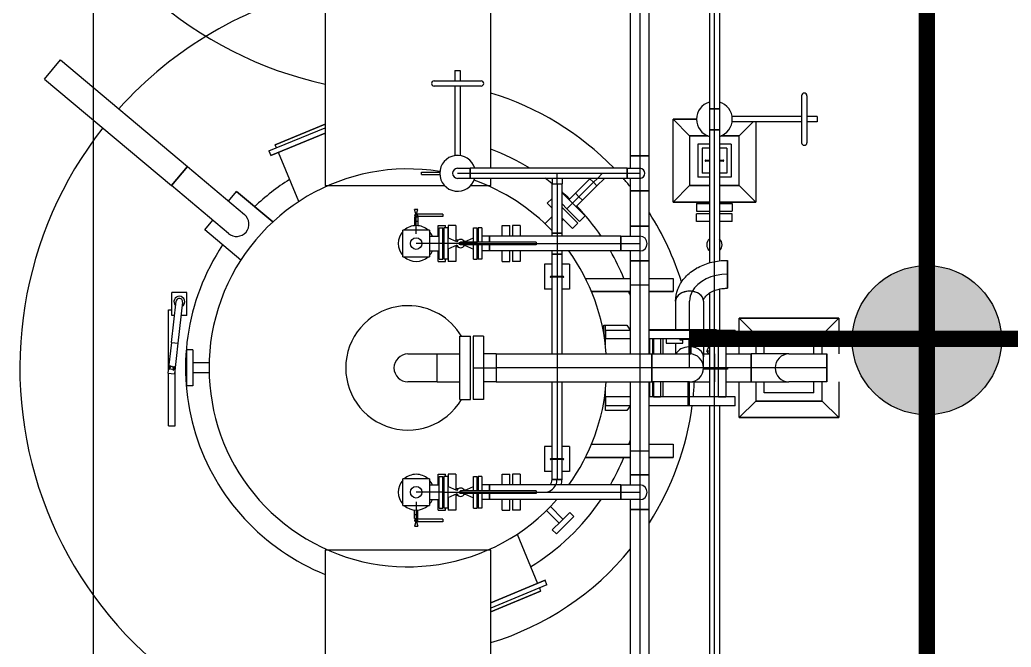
# Model space of a CAD drawing. Header units: inches. Extents: x 517790 to 538444, y 301815 to 302461.
# Drawn here: x 517875.3 to 517880.95, y 302330.08 to 302333.65 of the extents above; entities that cross this region are included whole.
import ezdxf

# ---------------------------------------------------------------- set-up
doc = ezdxf.new("R2010")
doc.units = ezdxf.units.IN
doc.header["$MEASUREMENT"] = 0
doc.linetypes.add('BLAST PROOF PARTITION-EMBED 1_DWG$0$DIVIDE2', pattern=[0.625, 0.25, -0.125, 0, -0.125, 0, -0.125])
for name, color, linetype in [('电气-接地设计-接地线', 3, '接地线'), ('硅胶总平面底图 工艺装置区', 253, 'Continuous'), ('硅胶总平面底图0804', 253, 'Continuous')]:
    doc.layers.add(name, color=color, linetype=linetype)
doc.styles.add('EESLTYPE', font='TXT.shx')
doc.linetypes.add('接地线', pattern='A,500,["/",EESLTYPE,S=200,R=0,X=0,Y=-100],-200,60,-200', length=960)

# ---------------------------------------------------------------- blocks, each defined once
blk = doc.blocks.new('PTJD2')
at = {"linetype": 'Continuous'}
blk.add_hatch(color=0, dxfattribs=at).paths.add_polyline_path([(150, 0, 1), (-150, 0, 1)])
at = {"color": 0, "linetype": 'Continuous'}
blk.add_circle((0, 0), 150, dxfattribs=at)

msp = doc.modelspace()

# ---------------------------------------------------------------- linework, layer by layer
at = {"layer": '电气-接地设计-接地线', "color": 1, "linetype": '接地线', "ltscale": 0.005, "const_width": 0.0944}
for points in [[(517880.4709, 302348.7714), (517880.4709, 302325.0589)], [(517879.1192, 302331.8321), (517881.0072, 302331.8321)]]:
    msp.add_lwpolyline(points, dxfattribs=at)
at = {"layer": '硅胶总平面底图 工艺装置区', "linetype": 'BLAST PROOF PARTITION-EMBED 1_DWG$0$DIVIDE2', "lineweight": -3, "ltscale": 400}
msp.add_line((517875.7208, 302348.8476), (517875.7208, 302291.2639), dxfattribs=at)
at = {"layer": '硅胶总平面底图 工艺装置区', "color": 253, "linetype": 'Continuous', "lineweight": -3}
for p, q in [((517879.2323, 302334.8721), (517879.2323, 302333.1429)), ((517879.2608, 302333.1429), (517879.2608, 302334.8652)), ((517879.2892, 302334.8607), (517879.2892, 302333.1429)), ((517877.0424, 302334.4045), (517877.0424, 302332.7053)), ((517877.0424, 302334.4045), (517877.0424, 302332.7053)), ((517877.9864, 302332.8032), (517877.9864, 302334.2816)), ((517877.9864, 302332.8032), (517877.9864, 302334.2816)), ((517878.782, 302332.8735), (517878.782, 302334.2113)), ((517878.836, 302334.2113), (517878.836, 302332.8735)), ((517878.8899, 302332.8735), (517878.8899, 302334.2113)), ((517875.4441, 302333.3117), (517875.5351, 302333.4202)), ((517875.4441, 302333.3117), (517875.5351, 302333.4202)), ((517875.5351, 302333.4202), (517876.2582, 302332.8134)), ((517875.4441, 302333.3117), (517876.1672, 302332.7049)), ((517877.7827, 302333.36), (517877.8124, 302333.36)), ((517877.7827, 302333.36), (517877.7827, 302333.3015)), ((517877.8124, 302333.36), (517877.8124, 302333.3015)), ((517877.6638, 302333.3015), (517877.9314, 302333.3015)), ((517877.9314, 302333.2717), (517877.6638, 302333.2717)), ((517877.7827, 302333.2717), (517877.7827, 302332.8755)), ((517877.8124, 302333.2717), (517877.8124, 302332.8755)), ((517879.7578, 302332.9491), (517879.7578, 302333.2167)), ((517879.7875, 302333.2167), (517879.7875, 302332.9491)), ((517879.2323, 302333.1429), (517879.2892, 302333.1429)), ((517879.2323, 302333.1429), (517879.2323, 302333.023)), ((517879.2892, 302333.1429), (517879.2323, 302333.1429)), ((517879.2608, 302333.1429), (517879.2608, 302333.1428)), ((517879.2608, 302333.023), (517879.2608, 302333.1429)), ((517879.2608, 302333.1428), (517879.2608, 302333.1428)), ((517879.2892, 302333.1429), (517879.2892, 302333.023)), ((517879.0248, 302333.0829), (517879.1192, 302332.9885)), ((517879.0248, 302333.0829), (517879.1192, 302332.9885)), ((517879.0248, 302332.6109), (517879.0248, 302333.0829)), ((517879.0248, 302332.6109), (517879.0248, 302333.0829)), ((517879.1589, 302333.0829), (517879.0248, 302333.0829)), ((517879.0248, 302333.0829), (517879.1589, 302333.0829)), ((517879.7578, 302333.0978), (517879.3616, 302333.0978)), ((517879.846, 302333.0978), (517879.7875, 302333.0978)), ((517879.846, 302333.0978), (517879.846, 302333.0829)), ((517879.846, 302333.0829), (517879.846, 302333.068)), ((517876.7218, 302332.9019), (517877.0424, 302333.0347)), ((517876.7218, 302332.9019), (517877.0424, 302333.0347)), ((517876.7582, 302332.9374), (517877.0424, 302333.0552)), ((517877.0424, 302333.0552), (517876.7582, 302332.9374)), ((517879.2323, 302333.023), (517879.2892, 302333.023)), ((517879.2892, 302333.023), (517879.2323, 302333.023)), ((517879.2323, 302333.023), (517879.2323, 302332.2651)), ((517879.2608, 302333.023), (517879.2608, 302333.023)), ((517879.2608, 302332.272), (517879.2608, 302333.023)), ((517879.2892, 302333.023), (517879.2892, 302332.2765)), ((517879.7578, 302333.068), (517879.3616, 302333.068)), ((517879.4024, 302332.9885), (517879.4819, 302333.068)), ((517879.4819, 302333.068), (517879.4024, 302332.9885)), ((517879.4968, 302333.068), (517879.4968, 302332.6109)), ((517879.4968, 302333.068), (517879.4968, 302332.6109)), ((517879.846, 302333.068), (517879.7875, 302333.068)), ((517877.0424, 302333.0041), (517876.7327, 302332.8758)), ((517876.7327, 302332.8758), (517877.0424, 302333.0041)), ((517879.1192, 302332.9885), (517879.1192, 302332.7053)), ((517879.1192, 302332.9885), (517879.1192, 302332.7053)), ((517879.1192, 302332.9885), (517879.2224, 302332.9885)), ((517879.2224, 302332.9885), (517879.1192, 302332.9885)), ((517879.2991, 302332.9885), (517879.4024, 302332.9885)), ((517879.4024, 302332.9885), (517879.2991, 302332.9885)), ((517879.4024, 302332.7053), (517879.4024, 302332.9885)), ((517879.4024, 302332.7053), (517879.4024, 302332.9885)), ((517876.7654, 302332.92), (517876.7582, 302332.9374)), ((517879.2323, 302332.9413), (517879.1664, 302332.9413)), ((517879.1664, 302332.9413), (517879.1664, 302332.7525)), ((517879.2323, 302332.9177), (517879.19, 302332.9177)), ((517879.19, 302332.9177), (517879.19, 302332.7761)), ((517879.3552, 302332.9413), (517879.2892, 302332.9413)), ((517879.3316, 302332.9177), (517879.2892, 302332.9177)), ((517879.3316, 302332.9177), (517879.3316, 302332.7761)), ((517879.3552, 302332.9413), (517879.3552, 302332.7525)), ((517876.7218, 302332.9019), (517876.7327, 302332.8758)), ((517876.8923, 302332.6136), (517876.7763, 302332.8938)), ((517878.836, 302332.8735), (517878.782, 302332.8735)), ((517878.782, 302332.8032), (517878.782, 302332.8735)), ((517878.782, 302332.8735), (517878.8899, 302332.8735)), ((517878.836, 302332.8735), (517878.836, 302332.8735)), ((517878.836, 302332.8735), (517878.836, 302332.8032)), ((517878.8899, 302332.8735), (517878.836, 302332.8735)), ((517878.8899, 302332.6759), (517878.8899, 302332.8735)), ((517876.2582, 302332.8134), (517876.1672, 302332.7049)), ((517876.1672, 302332.7049), (517876.2582, 302332.8134)), ((517876.2582, 302332.8134), (517876.5836, 302332.5403)), ((517877.7976, 302332.8032), (517877.8695, 302332.8032)), ((517877.8695, 302332.8032), (517877.8695, 302332.7462)), ((517877.8695, 302332.7462), (517877.8695, 302332.8032)), ((517878.764, 302332.8032), (517877.8695, 302332.8032)), ((517878.764, 302332.7462), (517878.764, 302332.8032)), ((517878.764, 302332.8032), (517878.764, 302332.7462)), ((517878.764, 302332.8032), (517878.836, 302332.8032)), ((517878.836, 302332.8032), (517878.836, 302332.7462)), ((517879.2107, 302332.8497), (517879.2323, 302332.8497)), ((517879.2323, 302332.8441), (517879.2107, 302332.8441)), ((517879.2892, 302332.8497), (517879.3108, 302332.8497)), ((517879.3108, 302332.8441), (517879.2892, 302332.8441)), ((517877.5927, 302332.7676), (517877.5927, 302332.7818)), ((517877.5927, 302332.7818), (517877.6959, 302332.7818)), ((517877.5927, 302332.7676), (517877.6959, 302332.7676)), ((517877.7976, 302332.7747), (517877.8695, 302332.7747)), ((517877.8695, 302332.7462), (517877.7976, 302332.7462)), ((517877.8695, 302332.7747), (517877.8695, 302332.7747)), ((517877.8695, 302332.7747), (517877.8695, 302332.7747)), ((517877.8695, 302332.7747), (517878.764, 302332.7747)), ((517878.764, 302332.7462), (517877.8695, 302332.7462)), ((517877.9864, 302332.7053), (517877.9864, 302332.7462)), ((517877.9864, 302332.7053), (517877.9864, 302332.7462)), ((517878.3355, 302332.7462), (517878.3355, 302332.7148)), ((517878.364, 302332.7462), (517878.364, 302332.7747)), ((517878.364, 302332.7148), (517878.364, 302332.7462)), ((517878.3924, 302332.7462), (517878.3924, 302332.7148)), ((517878.5512, 302332.744), (517878.4685, 302332.6613)), ((517878.5534, 302332.7462), (517878.5512, 302332.744)), ((517878.5713, 302332.7238), (517878.5512, 302332.744)), ((517878.5512, 302332.744), (517878.5713, 302332.7238)), ((517878.5713, 302332.7238), (517878.5937, 302332.7462)), ((517878.5914, 302332.7037), (517878.634, 302332.7462)), ((517878.5937, 302332.7462), (517878.6222, 302332.7747)), ((517878.7641, 302332.7747), (517878.764, 302332.7747)), ((517878.764, 302332.7747), (517878.764, 302332.7747)), ((517878.764, 302332.7747), (517878.836, 302332.7747)), ((517878.836, 302332.7462), (517878.764, 302332.7462)), ((517878.782, 302332.6759), (517878.782, 302332.7462)), ((517878.836, 302332.7462), (517878.836, 302332.6759)), ((517879.2323, 302332.7525), (517879.1664, 302332.7525)), ((517879.2323, 302332.7761), (517879.19, 302332.7761)), ((517879.3316, 302332.7761), (517879.2892, 302332.7761)), ((517879.3552, 302332.7525), (517879.2892, 302332.7525)), ((517876.4926, 302332.4318), (517876.1672, 302332.7049)), ((517877.0424, 302332.7053), (517877.7229, 302332.7053)), ((517877.0424, 302332.7053), (517877.7229, 302332.7053)), ((517877.8722, 302332.7053), (517877.9864, 302332.7053)), ((517877.8722, 302332.7053), (517877.9864, 302332.7053)), ((517878.3355, 302332.7148), (517878.364, 302332.7148)), ((517878.3355, 302332.4349), (517878.3355, 302332.7148)), ((517878.3355, 302332.7148), (517878.364, 302332.7148)), ((517878.364, 302332.7148), (517878.364, 302332.4349)), ((517878.364, 302332.7148), (517878.3924, 302332.7148)), ((517878.364, 302332.7148), (517878.364, 302332.7148)), ((517878.364, 302332.7148), (517878.3924, 302332.7148)), ((517878.3924, 302332.4349), (517878.3924, 302332.7148)), ((517878.4887, 302332.6412), (517878.5713, 302332.7238)), ((517878.5914, 302332.7037), (517878.5088, 302332.6211)), ((517878.5713, 302332.7239), (517878.5713, 302332.7239)), ((517878.5713, 302332.7239), (517878.5713, 302332.7238)), ((517878.5914, 302332.7037), (517878.5713, 302332.7238)), ((517878.5713, 302332.7238), (517878.5914, 302332.7037)), ((517879.1192, 302332.7053), (517879.0248, 302332.6109)), ((517879.0248, 302332.6109), (517879.1192, 302332.7053)), ((517879.2323, 302332.7053), (517879.1192, 302332.7053)), ((517879.1192, 302332.7053), (517879.2323, 302332.7053)), ((517879.4024, 302332.7053), (517879.2892, 302332.7053)), ((517879.2892, 302332.7053), (517879.4024, 302332.7053)), ((517879.4968, 302332.6109), (517879.4024, 302332.7053)), ((517879.4968, 302332.6109), (517879.4024, 302332.7053)), ((517876.4932, 302332.6162), (517876.5388, 302332.6704)), ((517876.4932, 302332.6162), (517876.5388, 302332.6704)), ((517876.5388, 302332.6704), (517876.7444, 302332.4978)), ((517876.7444, 302332.4978), (517876.5388, 302332.6704)), ((517878.3074, 302332.604), (517878.3355, 302332.6322)), ((517878.3924, 302332.6633), (517878.4516, 302332.6041)), ((517878.4208, 302332.5734), (517878.4887, 302332.6412)), ((517878.4685, 302332.6613), (517878.4314, 302332.6243)), ((517878.4887, 302332.6412), (517878.4685, 302332.6613)), ((517878.4685, 302332.6613), (517878.4887, 302332.6412)), ((517878.5088, 302332.6211), (517878.4887, 302332.6412)), ((517878.4887, 302332.6412), (517878.5088, 302332.6211)), ((517878.836, 302332.6759), (517878.782, 302332.6759)), ((517878.782, 302332.6759), (517878.8899, 302332.6759)), ((517878.782, 302332.4737), (517878.782, 302332.6759)), ((517878.836, 302332.6759), (517878.836, 302332.6759)), ((517878.836, 302332.6759), (517878.836, 302332.6759)), ((517878.8899, 302332.6759), (517878.836, 302332.6759)), ((517878.836, 302332.6759), (517878.836, 302332.4737)), ((517878.8899, 302332.4737), (517878.8899, 302332.6759)), ((517878.3355, 302332.5759), (517878.3074, 302332.604)), ((517878.3924, 302332.6018), (517878.4208, 302332.5734)), ((517878.4102, 302332.5627), (517878.3924, 302332.5804)), ((517878.4208, 302332.5734), (517878.4929, 302332.5013)), ((517878.4516, 302332.6041), (517878.5236, 302332.5321)), ((517878.5088, 302332.6211), (517878.4717, 302332.584)), ((517879.0248, 302332.6109), (517879.2323, 302332.6109)), ((517879.2323, 302332.6109), (517879.0248, 302332.6109)), ((517879.1589, 302332.6022), (517879.2323, 302332.6022)), ((517879.1589, 302332.6022), (517879.1589, 302332.5587)), ((517879.2892, 302332.6109), (517879.4968, 302332.6109)), ((517879.4968, 302332.6109), (517879.2892, 302332.6109)), ((517879.2892, 302332.6022), (517879.3627, 302332.6022)), ((517879.3627, 302332.6022), (517879.3627, 302332.5587)), ((517877.5616, 302332.5686), (517877.5515, 302332.5686)), ((517877.5592, 302332.5436), (517877.5515, 302332.5686)), ((517877.5716, 302332.5246), (517877.5515, 302332.5246)), ((517877.5515, 302332.5246), (517877.5515, 302332.4763)), ((517877.5592, 302332.5279), (517877.5582, 302332.5246)), ((517877.5716, 302332.5686), (517877.5616, 302332.5686)), ((517877.5616, 302332.5246), (517877.5616, 302332.5469)), ((517877.7126, 302332.5429), (517877.5616, 302332.5429)), ((517877.7126, 302332.5287), (517877.5616, 302332.5287)), ((517877.5616, 302332.5029), (517877.5616, 302332.5246)), ((517877.564, 302332.5436), (517877.5716, 302332.5686)), ((517877.564, 302332.5279), (517877.565, 302332.5246)), ((517877.5716, 302332.5246), (517877.5716, 302332.4763)), ((517877.7126, 302332.5429), (517877.7126, 302332.5358)), ((517877.7126, 302332.5358), (517877.7126, 302332.5287)), ((517878.295, 302332.4878), (517878.3355, 302332.5283)), ((517878.4515, 302332.4599), (517878.3924, 302332.519)), ((517878.4822, 302332.4907), (517878.4102, 302332.5627)), ((517878.5236, 302332.5321), (517878.4929, 302332.5013)), ((517879.1589, 302332.5587), (517879.2323, 302332.5587)), ((517879.2323, 302332.5436), (517879.1589, 302332.5436)), ((517879.1589, 302332.5002), (517879.1589, 302332.5436)), ((517879.2892, 302332.5587), (517879.3627, 302332.5587)), ((517879.3627, 302332.5436), (517879.2892, 302332.5436)), ((517879.3627, 302332.5002), (517879.3627, 302332.5436)), ((517876.3567, 302332.4535), (517876.4022, 302332.5077)), ((517876.3567, 302332.4535), (517876.4022, 302332.5077)), ((517877.5515, 302332.5029), (517877.5716, 302332.5029)), ((517877.5616, 302332.4768), (517877.5616, 302332.5029)), ((517877.5616, 302332.4302), (517877.5616, 302332.4768)), ((517877.686, 302332.4169), (517877.686, 302332.4768)), ((517877.686, 302332.4768), (517877.7294, 302332.4768)), ((517877.692, 302332.3749), (517877.692, 302332.4648)), ((517877.692, 302332.4648), (517877.7131, 302332.4648)), ((517877.7131, 302332.3749), (517877.7131, 302332.4648)), ((517877.7201, 302332.4648), (517877.7201, 302332.3749)), ((517877.7412, 302332.4648), (517877.7201, 302332.4648)), ((517877.7294, 302332.4648), (517877.7294, 302332.4768)), ((517877.7412, 302332.4648), (517877.7412, 302332.3749)), ((517877.7445, 302332.4768), (517877.7445, 302332.4056)), ((517877.788, 302332.4768), (517877.7445, 302332.4768)), ((517877.788, 302332.4768), (517877.788, 302332.3865)), ((517877.8878, 302332.382), (517877.8878, 302332.4648)), ((517877.8878, 302332.4648), (517877.9088, 302332.4648)), ((517877.9088, 302332.382), (517877.9088, 302332.4648)), ((517877.9145, 302332.4648), (517877.9145, 302332.382)), ((517877.9355, 302332.4648), (517877.9145, 302332.4648)), ((517877.9355, 302332.4648), (517877.9355, 302332.382)), ((517878.0519, 302332.4169), (517878.0519, 302332.4768)), ((517878.0519, 302332.4768), (517878.0953, 302332.4768)), ((517878.0953, 302332.4169), (517878.0953, 302332.4768)), ((517878.1104, 302332.4768), (517878.1104, 302332.4169)), ((517878.1539, 302332.4768), (517878.1104, 302332.4768)), ((517878.1539, 302332.4768), (517878.1539, 302332.4169)), ((517878.3924, 302332.5047), (517878.3996, 302332.5118)), ((517878.4515, 302332.4599), (517878.4822, 302332.4907)), ((517878.836, 302332.4737), (517878.782, 302332.4737)), ((517878.782, 302332.4169), (517878.782, 302332.4737)), ((517878.782, 302332.4737), (517878.8899, 302332.4737)), ((517878.836, 302332.4737), (517878.836, 302332.4737)), ((517878.836, 302332.4737), (517878.836, 302332.4169)), ((517878.8899, 302332.4737), (517878.836, 302332.4737)), ((517878.8899, 302332.2761), (517878.8899, 302332.4737)), ((517879.2323, 302332.5002), (517879.1589, 302332.5002)), ((517879.3627, 302332.5002), (517879.2892, 302332.5002)), ((517876.5624, 302332.2809), (517876.3567, 302332.4535)), ((517876.5624, 302332.2809), (517876.3567, 302332.4535)), ((517877.4861, 302332.2994), (517877.4861, 302332.4504)), ((517877.6371, 302332.4504), (517877.4861, 302332.4504)), ((517877.5616, 302332.4302), (517877.5616, 302332.4302)), ((517877.5616, 302332.4302), (517877.5616, 302332.4302)), ((517877.6371, 302332.4504), (517877.6371, 302332.2994)), ((517877.6371, 302332.4169), (517877.692, 302332.4169)), ((517877.7187, 302332.4169), (517877.7187, 302332.333)), ((517877.7201, 302332.4162), (517877.7187, 302332.4169)), ((517877.7926, 302332.3845), (517877.7412, 302332.407)), ((517877.8364, 302332.3845), (517877.8878, 302332.407)), ((517877.9088, 302332.4162), (517877.9103, 302332.4169)), ((517877.9103, 302332.382), (517877.9103, 302332.4169)), ((517877.979, 302332.4169), (517877.9355, 302332.4169)), ((517877.979, 302332.382), (517877.979, 302332.4169)), ((517878.7281, 302332.4169), (517877.979, 302332.4169)), ((517877.979, 302332.4169), (517877.979, 302332.382)), ((517878.3353, 302332.4475), (517878.3355, 302332.4478)), ((517878.3355, 302332.4349), (517878.364, 302332.4349)), ((517878.3924, 302332.4348), (517878.3355, 302332.4348)), ((517878.3355, 302332.4169), (517878.3355, 302332.4348)), ((517878.364, 302332.4349), (517878.3924, 302332.4349)), ((517878.364, 302332.4349), (517878.364, 302332.4348)), ((517878.364, 302332.4348), (517878.364, 302332.4169)), ((517878.364, 302332.4169), (517878.364, 302332.333)), ((517878.3924, 302332.4169), (517878.3924, 302332.4348)), ((517878.7281, 302332.333), (517878.7281, 302332.4169)), ((517878.7281, 302332.4169), (517878.7281, 302332.333)), ((517878.7281, 302332.4169), (517878.836, 302332.4169)), ((517878.836, 302332.4169), (517878.836, 302332.333)), ((517877.6335, 302332.3749), (517877.5616, 302332.3749)), ((517877.6335, 302332.3749), (517877.6335, 302332.3749)), ((517877.6335, 302332.3749), (517877.6335, 302332.3749)), ((517877.7131, 302332.3749), (517877.6335, 302332.3749)), ((517877.692, 302332.285), (517877.692, 302332.3749)), ((517877.7131, 302332.285), (517877.7131, 302332.3749)), ((517877.7187, 302332.3749), (517877.7131, 302332.3749)), ((517877.9103, 302332.3749), (517877.7187, 302332.3749)), ((517877.7201, 302332.3749), (517877.7201, 302332.285)), ((517877.7412, 302332.3749), (517877.7412, 302332.285)), ((517877.7926, 302332.3653), (517877.7412, 302332.3428)), ((517877.8004, 302332.3943), (517877.788, 302332.3963)), ((517877.788, 302332.3633), (517877.788, 302332.273)), ((517877.8004, 302332.3555), (517877.788, 302332.3535)), ((517878.2461, 302332.382), (517877.8145, 302332.382)), ((517878.2461, 302332.3678), (517877.8145, 302332.3678)), ((517877.843, 302332.3874), (517877.834, 302332.3889)), ((517877.843, 302332.3624), (517877.834, 302332.361)), ((517877.8364, 302332.3653), (517877.8878, 302332.3428)), ((517877.8878, 302332.285), (517877.8878, 302332.3678)), ((517877.9088, 302332.285), (517877.9088, 302332.3678)), ((517877.9103, 302332.3749), (517877.9145, 302332.3749)), ((517877.9103, 302332.333), (517877.9103, 302332.3678)), ((517877.9145, 302332.3749), (517877.979, 302332.3749)), ((517877.9145, 302332.3678), (517877.9145, 302332.285)), ((517877.9355, 302332.3678), (517877.9355, 302332.285)), ((517877.979, 302332.3749), (517878.2461, 302332.3749)), ((517877.979, 302332.333), (517877.979, 302332.3678)), ((517877.979, 302332.3678), (517877.979, 302332.333)), ((517878.2461, 302332.382), (517878.2461, 302332.3749)), ((517878.2461, 302332.3749), (517878.2461, 302332.3678)), ((517878.2461, 302332.3749), (517878.7281, 302332.3749)), ((517878.7281, 302332.3749), (517878.7281, 302332.3749)), ((517878.7281, 302332.3749), (517878.7281, 302332.3749)), ((517878.7281, 302332.3749), (517878.836, 302332.3749)), ((517877.4861, 302332.2994), (517877.6371, 302332.2994)), ((517877.6371, 302332.333), (517877.692, 302332.333)), ((517877.686, 302332.273), (517877.686, 302332.333)), ((517877.7201, 302332.3336), (517877.7187, 302332.333)), ((517877.7445, 302332.3443), (517877.7445, 302332.273)), ((517877.9088, 302332.3336), (517877.9103, 302332.333)), ((517877.979, 302332.333), (517877.9355, 302332.333)), ((517878.7281, 302332.333), (517877.979, 302332.333)), ((517878.0519, 302332.273), (517878.0519, 302332.333)), ((517878.0953, 302332.273), (517878.0953, 302332.333)), ((517878.1104, 302332.333), (517878.1104, 302332.273)), ((517878.1539, 302332.333), (517878.1539, 302332.273)), ((517878.3355, 302332.315), (517878.3355, 302332.333)), ((517878.3924, 302332.315), (517878.3355, 302332.315)), ((517878.3355, 302332.315), (517878.364, 302332.315)), ((517878.3355, 302332.1889), (517878.3355, 302332.315)), ((517878.364, 302332.333), (517878.364, 302332.315)), ((517878.364, 302332.315), (517878.364, 302332.315)), ((517878.364, 302332.315), (517878.364, 302332.315)), ((517878.364, 302332.315), (517878.364, 302332.1889)), ((517878.364, 302332.315), (517878.3924, 302332.315)), ((517878.3924, 302332.315), (517878.3924, 302332.333)), ((517878.3924, 302332.1889), (517878.3924, 302332.315)), ((517878.836, 302332.333), (517878.7281, 302332.333)), ((517878.782, 302332.2761), (517878.782, 302332.333)), ((517878.836, 302332.333), (517878.836, 302332.2761)), ((517877.686, 302332.273), (517877.7294, 302332.273)), ((517877.692, 302332.285), (517877.7131, 302332.285)), ((517877.7412, 302332.285), (517877.7201, 302332.285)), ((517877.7294, 302332.273), (517877.7294, 302332.285)), ((517877.788, 302332.273), (517877.7445, 302332.273)), ((517877.8878, 302332.285), (517877.9088, 302332.285)), ((517877.9355, 302332.285), (517877.9145, 302332.285)), ((517878.0519, 302332.273), (517878.0953, 302332.273)), ((517878.1539, 302332.273), (517878.1104, 302332.273)), ((517878.2932, 302332.2569), (517878.2932, 302332.1153)), ((517878.3355, 302332.2569), (517878.2932, 302332.2569)), ((517878.4348, 302332.2569), (517878.3924, 302332.2569)), ((517878.4348, 302332.2569), (517878.4348, 302332.1153)), ((517878.782, 302332.2761), (517878.8899, 302332.2761)), ((517878.782, 302331.7463), (517878.782, 302332.2761)), ((517878.836, 302332.2761), (517878.782, 302332.2761)), ((517878.836, 302332.2761), (517878.836, 302331.7463)), ((517878.836, 302332.2761), (517878.836, 302332.2761)), ((517878.836, 302332.2761), (517878.836, 302332.2761)), ((517878.8899, 302332.2761), (517878.836, 302332.2761)), ((517878.8899, 302331.7463), (517878.8899, 302332.2761)), ((517879.1589, 302332.2363), (517879.1624, 302332.2363)), ((517879.1589, 302332.2363), (517879.1589, 302332.2342)), ((517879.2608, 302332.1073), (517879.2608, 302332.272)), ((517879.335, 302332.2792), (517879.335, 302332.1436)), ((517879.335, 302332.1204), (517879.335, 302332.2792)), ((517878.3281, 302332.1889), (517878.3998, 302332.1889)), ((517878.3998, 302332.1833), (517878.3281, 302332.1833)), ((517878.3355, 302331.7463), (517878.3355, 302332.1833)), ((517878.364, 302332.1889), (517878.364, 302332.1833)), ((517878.364, 302332.1833), (517878.364, 302331.7463)), ((517878.3924, 302331.7463), (517878.3924, 302332.1833)), ((517878.526, 302332.1767), (517878.782, 302332.1767)), ((517878.526, 302332.1767), (517878.782, 302332.1767)), ((517878.8899, 302332.1767), (517879.0248, 302332.1767)), ((517878.8899, 302332.1767), (517879.0248, 302332.1767)), ((517879.0248, 302332.1767), (517879.0248, 302332.1012)), ((517879.0248, 302332.1767), (517879.0248, 302332.1012)), ((517879.335, 302332.1998), (517879.3349, 302332.1998)), ((517879.335, 302332.1998), (517879.335, 302332.1998)), ((517878.782, 302332.1389), (517878.8899, 302332.1389)), ((517879.335, 302332.1436), (517879.335, 302332.1204)), ((517876.1698, 302331.9646), (517876.1698, 302332.0957)), ((517876.2548, 302332.0957), (517876.1698, 302332.0957)), ((517876.2548, 302331.9646), (517876.2548, 302332.0957)), ((517878.3355, 302332.1153), (517878.2932, 302332.1153)), ((517878.4348, 302332.1153), (517878.3924, 302332.1153)), ((517878.782, 302332.1012), (517878.5606, 302332.1012)), ((517878.5606, 302332.1012), (517878.782, 302332.1012)), ((517879.0248, 302332.1012), (517878.8899, 302332.1012)), ((517878.8899, 302332.1012), (517879.0248, 302332.1012)), ((517879.2323, 302332.093), (517879.2323, 302331.8861)), ((517879.2608, 302331.8861), (517879.2608, 302332.1073)), ((517879.2892, 302332.1156), (517879.2892, 302331.8821)), ((517876.1669, 302331.8114), (517876.1935, 302332.0459)), ((517876.231, 302332.0417), (517876.2044, 302331.8072)), ((517879.0397, 302332.0472), (517879.0397, 302331.8861)), ((517879.1192, 302332.0472), (517879.1192, 302332.0472)), ((517879.1192, 302332.0472), (517879.1192, 302332.0472)), ((517879.1192, 302331.8861), (517879.1192, 302332.0472)), ((517879.1986, 302332.0472), (517879.1986, 302331.8861)), ((517876.15, 302331.6624), (517876.15, 302331.9966)), ((517876.15, 302331.9966), (517876.1698, 302331.9966)), ((517876.1843, 302331.9646), (517876.1698, 302331.9646)), ((517876.2548, 302331.9646), (517876.2223, 302331.9646)), ((517879.9688, 302331.9501), (517879.4024, 302331.9501)), ((517879.4024, 302331.9501), (517879.9688, 302331.9501)), ((517879.4024, 302331.9501), (517879.4968, 302331.8557)), ((517879.4024, 302331.9501), (517879.4968, 302331.8557)), ((517879.4024, 302331.7463), (517879.4024, 302331.9501)), ((517879.4024, 302331.7463), (517879.4024, 302331.9501)), ((517879.8744, 302331.8557), (517879.9688, 302331.9501)), ((517879.9688, 302331.9501), (517879.8744, 302331.8557)), ((517879.9688, 302331.9501), (517879.9688, 302331.7463)), ((517879.9688, 302331.9501), (517879.9688, 302331.7463)), ((517878.6302, 302331.9106), (517878.7529, 302331.9106)), ((517878.6302, 302331.8624), (517878.6302, 302331.9106)), ((517878.6396, 302331.7975), (517878.6396, 302331.9105)), ((517878.6396, 302331.9105), (517878.7623, 302331.9105)), ((517878.7529, 302331.9106), (517878.753, 302331.9105)), ((517878.7623, 302331.9105), (517878.7812, 302331.8821)), ((517877.8103, 302331.6669), (517877.8103, 302331.8467)), ((517877.8103, 302331.8467), (517877.8703, 302331.8467)), ((517877.8703, 302331.6669), (517877.8703, 302331.8467)), ((517877.8854, 302331.8467), (517877.8854, 302331.6669)), ((517877.9453, 302331.8467), (517877.8854, 302331.8467)), ((517877.9453, 302331.8467), (517877.9453, 302331.6669)), ((517878.6396, 302331.8821), (517878.6396, 302331.8321)), ((517878.6396, 302331.8821), (517878.782, 302331.8821)), ((517878.7786, 302331.8861), (517878.782, 302331.8861)), ((517878.7812, 302331.8821), (517878.7812, 302331.7463)), ((517878.8899, 302331.8861), (517879.2702, 302331.8861)), ((517878.8899, 302331.8821), (517879.1192, 302331.8821)), ((517879.1192, 302331.8832), (517879.1192, 302331.8861)), ((517879.1192, 302331.8832), (517879.1267, 302331.8832)), ((517879.1192, 302331.8832), (517879.1192, 302331.7888)), ((517879.1267, 302331.8832), (517879.1267, 302331.7888)), ((517879.1267, 302331.8821), (517879.3788, 302331.8821)), ((517879.2608, 302331.8321), (517879.2608, 302331.8861)), ((517879.2702, 302331.8861), (517879.2702, 302331.8821)), ((517879.3788, 302331.8321), (517879.3788, 302331.8821)), ((517879.4968, 302331.8557), (517879.4968, 302331.7463)), ((517879.4968, 302331.8557), (517879.4968, 302331.7463)), ((517879.4968, 302331.8557), (517879.8744, 302331.8557)), ((517879.8744, 302331.8557), (517879.4968, 302331.8557)), ((517879.8744, 302331.7463), (517879.8744, 302331.8557)), ((517879.8744, 302331.7463), (517879.8744, 302331.8557)), ((517876.1669, 302331.8114), (517876.147, 302331.6366)), ((517876.1669, 302331.8114), (517876.1857, 302331.8093)), ((517876.2044, 302331.8072), (517876.1846, 302331.6323)), ((517876.1857, 302331.8093), (517876.2044, 302331.8072)), ((517878.6396, 302331.8162), (517878.6373, 302331.8162)), ((517878.782, 302331.8321), (517878.6396, 302331.8321)), ((517879.1192, 302331.8321), (517878.8899, 302331.8321)), ((517878.8926, 302331.7463), (517878.8926, 302331.8321)), ((517878.9077, 302331.8321), (517878.9077, 302331.7463)), ((517878.9134, 302331.8321), (517878.9134, 302331.7463)), ((517878.954, 302331.8321), (517878.9134, 302331.8321)), ((517878.954, 302331.8321), (517878.954, 302331.7463)), ((517878.9677, 302331.8321), (517878.9677, 302331.7463)), ((517878.9861, 302331.8321), (517878.9861, 302331.8077)), ((517878.9861, 302331.8077), (517879.0805, 302331.8077)), ((517879.0397, 302331.8077), (517879.0397, 302331.7463)), ((517879.0663, 302331.8247), (517879.0663, 302331.8321)), ((517879.0805, 302331.8247), (517879.0663, 302331.8247)), ((517879.072, 302331.8321), (517879.072, 302331.83)), ((517879.072, 302331.83), (517879.1159, 302331.83)), ((517879.0805, 302331.8077), (517879.0805, 302331.8247)), ((517879.1159, 302331.83), (517879.1159, 302331.7463)), ((517879.1192, 302331.7888), (517879.1192, 302331.7463)), ((517879.1192, 302331.7888), (517879.1267, 302331.7888)), ((517879.3788, 302331.8321), (517879.1267, 302331.8321)), ((517879.1267, 302331.83), (517879.1664, 302331.83)), ((517879.1267, 302331.7888), (517879.1267, 302331.7463)), ((517879.1579, 302331.8077), (517879.1579, 302331.8247)), ((517879.1579, 302331.8247), (517879.172, 302331.8247)), ((517879.2523, 302331.8077), (517879.1579, 302331.8077)), ((517879.1664, 302331.83), (517879.1664, 302331.8321)), ((517879.172, 302331.8247), (517879.172, 302331.8321)), ((517879.1986, 302331.8077), (517879.1986, 302331.7305)), ((517879.2323, 302331.7986), (517879.2181, 302331.7641)), ((517879.2323, 302331.8077), (517879.2323, 302331.6669)), ((517879.2523, 302331.8321), (517879.2523, 302331.8077)), ((517879.2608, 302331.6669), (517879.2608, 302331.8321)), ((517879.325, 302331.8321), (517879.2844, 302331.8321)), ((517879.2844, 302331.6669), (517879.2844, 302331.8321)), ((517879.325, 302331.8321), (517879.325, 302331.6669)), ((517879.8272, 302331.8085), (517879.544, 302331.8085)), ((517879.544, 302331.7463), (517879.544, 302331.8085)), ((517879.8272, 302331.7463), (517879.8272, 302331.8085)), ((517876.2535, 302331.7688), (517876.2535, 302331.6669)), ((517876.2895, 302331.7688), (517876.2535, 302331.7688)), ((517876.2895, 302331.7688), (517876.2895, 302331.6669)), ((517877.5144, 302331.7462), (517877.6815, 302331.7462)), ((517877.6815, 302331.6669), (517877.6815, 302331.7463)), ((517877.6815, 302331.7463), (517877.8103, 302331.7463)), ((517878.0172, 302331.7463), (517877.9453, 302331.7463)), ((517878.0172, 302331.7463), (517878.0172, 302331.6669)), ((517878.0172, 302331.7463), (517878.0172, 302331.5875)), ((517878.0172, 302331.7463), (517878.9034, 302331.7463)), ((517878.364, 302331.7463), (517878.364, 302331.5875)), ((517878.836, 302331.7463), (517878.836, 302331.5875)), ((517878.9034, 302331.7463), (517878.9034, 302331.5875)), ((517878.9034, 302331.5875), (517878.9034, 302331.7463)), ((517878.9034, 302331.7463), (517879.1192, 302331.7463)), ((517879.1192, 302331.7463), (517879.1267, 302331.7463)), ((517879.1192, 302331.7305), (517879.1192, 302331.7463)), ((517879.1192, 302331.7305), (517879.1192, 302331.7305)), ((517879.1192, 302331.7305), (517879.1192, 302331.7305)), ((517879.1192, 302331.6669), (517879.1192, 302331.7305)), ((517879.1986, 302331.7463), (517879.229, 302331.7463)), ((517879.1986, 302331.6669), (517879.1986, 302331.7305)), ((517879.2181, 302331.7641), (517879.2323, 302331.7641)), ((517879.229, 302331.7463), (517879.2181, 302331.7641)), ((517879.2608, 302331.7463), (517879.2608, 302331.5875)), ((517879.325, 302331.7463), (517879.4698, 302331.7463)), ((517879.4698, 302331.7463), (517879.4698, 302331.5875)), ((517879.4698, 302331.6669), (517879.4698, 302331.7463)), ((517879.6856, 302331.7463), (517879.4698, 302331.7463)), ((517879.6856, 302331.7463), (517879.9014, 302331.7463)), ((517879.9014, 302331.5875), (517879.9014, 302331.7463)), ((517879.9014, 302331.7463), (517879.9014, 302331.5875)), ((517876.1613, 302331.6811), (517876.1531, 302331.6669)), ((517876.1531, 302331.6669), (517876.1587, 302331.6573)), ((517876.1614, 302331.6811), (517876.1613, 302331.6811)), ((517876.1777, 302331.6528), (517876.1858, 302331.6669)), ((517876.1858, 302331.6669), (517876.1803, 302331.6765)), ((517876.189, 302331.3372), (517876.189, 302331.6714)), ((517876.2535, 302331.6669), (517876.2535, 302331.565)), ((517876.3819, 302331.6954), (517876.2895, 302331.6954)), ((517876.2895, 302331.6669), (517876.2895, 302331.565)), ((517877.6815, 302331.5875), (517877.6815, 302331.6669)), ((517877.8103, 302331.4871), (517877.8103, 302331.6669)), ((517877.8703, 302331.4871), (517877.8703, 302331.6669)), ((517877.8854, 302331.6669), (517878.0172, 302331.6669)), ((517877.8854, 302331.6669), (517877.8854, 302331.4871)), ((517877.9453, 302331.6669), (517877.9453, 302331.4871)), ((517878.0172, 302331.6669), (517878.0172, 302331.5875)), ((517878.9034, 302331.6669), (517878.0172, 302331.6669)), ((517878.9034, 302331.6669), (517878.9034, 302331.6669)), ((517878.9034, 302331.6669), (517878.9034, 302331.6669)), ((517879.1192, 302331.6669), (517878.9034, 302331.6669)), ((517879.1986, 302331.6669), (517879.1192, 302331.6669)), ((517879.1986, 302331.6669), (517879.1986, 302331.6594)), ((517879.2411, 302331.6669), (517879.1986, 302331.6669)), ((517879.3355, 302331.6669), (517879.2411, 302331.6669)), ((517879.2411, 302331.6669), (517879.2411, 302331.6594)), ((517879.2608, 302331.6594), (517879.2608, 302331.6669)), ((517879.3355, 302331.6669), (517879.3355, 302331.6594)), ((517879.4698, 302331.6669), (517879.3355, 302331.6669)), ((517879.4698, 302331.6669), (517879.4698, 302331.6669)), ((517879.4698, 302331.6669), (517879.4698, 302331.6669)), ((517879.6061, 302331.6669), (517879.4698, 302331.6669)), ((517879.4698, 302331.5875), (517879.4698, 302331.6669)), ((517879.6856, 302331.6669), (517879.6061, 302331.6669)), ((517879.9014, 302331.6669), (517879.6856, 302331.6669)), ((517879.9013, 302331.6669), (517879.9014, 302331.6669)), ((517879.9014, 302331.6669), (517879.9014, 302331.6669)), ((517876.147, 302331.6366), (517876.1658, 302331.6344)), ((517876.15, 302331.3372), (517876.15, 302331.6362)), ((517876.1658, 302331.6344), (517876.1846, 302331.6323)), ((517876.1776, 302331.6528), (517876.1777, 302331.6528)), ((517876.3819, 302331.6384), (517876.2895, 302331.6384)), ((517879.2411, 302331.6594), (517879.1986, 302331.6594)), ((517879.2323, 302331.6594), (517879.2323, 302331.5017)), ((517879.3355, 302331.6594), (517879.2411, 302331.6594)), ((517879.2608, 302331.5017), (517879.2608, 302331.6594)), ((517879.2844, 302331.5017), (517879.2844, 302331.6594)), ((517879.325, 302331.6594), (517879.325, 302331.5017)), ((517876.2895, 302331.565), (517876.2535, 302331.565)), ((517877.6815, 302331.5876), (517877.5144, 302331.5876)), ((517877.6815, 302331.5875), (517877.8103, 302331.5875)), ((517878.0172, 302331.5875), (517877.9453, 302331.5875)), ((517878.0172, 302331.5875), (517878.9034, 302331.5875)), ((517878.3355, 302331.1505), (517878.3355, 302331.5875)), ((517878.364, 302331.5875), (517878.364, 302331.1505)), ((517878.3924, 302331.1505), (517878.3924, 302331.5875)), ((517878.7812, 302331.5875), (517878.7812, 302331.4517)), ((517878.782, 302331.0577), (517878.782, 302331.5875)), ((517878.836, 302331.5875), (517878.836, 302331.0577)), ((517878.8899, 302331.0577), (517878.8899, 302331.5875)), ((517878.8926, 302331.5017), (517878.8926, 302331.5875)), ((517879.1192, 302331.5875), (517878.9034, 302331.5875)), ((517878.9077, 302331.5875), (517878.9077, 302331.5017)), ((517878.9134, 302331.5875), (517878.9134, 302331.5017)), ((517878.954, 302331.5875), (517878.954, 302331.5017)), ((517878.9677, 302331.5875), (517878.9677, 302331.5017)), ((517879.1116, 302331.545), (517879.1116, 302331.5875)), ((517879.1192, 302331.545), (517879.1192, 302331.5875)), ((517879.1192, 302331.5875), (517879.2323, 302331.5875)), ((517879.325, 302331.5875), (517879.4698, 302331.5875)), ((517879.4024, 302331.3837), (517879.4024, 302331.5875)), ((517879.4024, 302331.3837), (517879.4024, 302331.5875)), ((517879.4698, 302331.5875), (517879.6856, 302331.5875)), ((517879.4968, 302331.5875), (517879.4968, 302331.4781)), ((517879.4968, 302331.5875), (517879.4968, 302331.4781)), ((517879.544, 302331.5253), (517879.544, 302331.5875)), ((517879.9014, 302331.5875), (517879.6856, 302331.5875)), ((517879.8272, 302331.5253), (517879.8272, 302331.5875)), ((517879.8744, 302331.4781), (517879.8744, 302331.5875)), ((517879.8744, 302331.4781), (517879.8744, 302331.5875)), ((517879.9688, 302331.5875), (517879.9688, 302331.3837)), ((517879.9688, 302331.5875), (517879.9688, 302331.3837)), ((517878.6396, 302331.4234), (517878.6396, 302331.5363)), ((517878.6396, 302331.5017), (517878.6396, 302331.4517)), ((517878.782, 302331.5017), (517878.6396, 302331.5017)), ((517879.1116, 302331.5017), (517878.8899, 302331.5017)), ((517878.9134, 302331.5017), (517878.954, 302331.5017)), ((517879.1192, 302331.545), (517879.1116, 302331.545)), ((517879.1116, 302331.4506), (517879.1116, 302331.545)), ((517879.1192, 302331.4506), (517879.1192, 302331.545)), ((517879.3788, 302331.5017), (517879.1192, 302331.5017)), ((517879.2608, 302331.4517), (517879.2608, 302331.5017)), ((517879.2844, 302331.5017), (517879.325, 302331.5017)), ((517879.3788, 302331.4517), (517879.3788, 302331.5017)), ((517879.8272, 302331.5253), (517879.544, 302331.5253)), ((517877.8103, 302331.4871), (517877.8703, 302331.4871)), ((517877.9453, 302331.4871), (517877.8854, 302331.4871)), ((517878.782, 302331.4517), (517878.6396, 302331.4517)), ((517878.7812, 302331.4517), (517878.7623, 302331.4234)), ((517879.1116, 302331.4517), (517878.8899, 302331.4517)), ((517879.1192, 302331.4506), (517879.1116, 302331.4506)), ((517879.3788, 302331.4517), (517879.1192, 302331.4517)), ((517879.2323, 302331.4517), (517879.2323, 302329.3789)), ((517879.2608, 302329.3789), (517879.2608, 302331.4517)), ((517879.2892, 302331.4517), (517879.2892, 302329.3789)), ((517879.4968, 302331.4781), (517879.4024, 302331.3837)), ((517879.4024, 302331.3837), (517879.4968, 302331.4781)), ((517879.8744, 302331.4781), (517879.4968, 302331.4781)), ((517879.4968, 302331.4781), (517879.8744, 302331.4781)), ((517879.9688, 302331.3837), (517879.8744, 302331.4781)), ((517879.9688, 302331.3837), (517879.8744, 302331.4781)), ((517878.7623, 302331.4234), (517878.6396, 302331.4234)), ((517876.15, 302331.3372), (517876.189, 302331.3372)), ((517879.4024, 302331.3837), (517879.9688, 302331.3837)), ((517879.9688, 302331.3837), (517879.4024, 302331.3837)), ((517878.3355, 302331.2185), (517878.2932, 302331.2185)), ((517878.2932, 302331.2185), (517878.2932, 302331.0769)), ((517878.4348, 302331.2185), (517878.3924, 302331.2185)), ((517878.4348, 302331.2185), (517878.4348, 302331.0769)), ((517878.5606, 302331.2327), (517878.782, 302331.2327)), ((517878.5606, 302331.2327), (517878.782, 302331.2327)), ((517878.8899, 302331.2327), (517879.0248, 302331.2327)), ((517878.8899, 302331.2327), (517879.0248, 302331.2327)), ((517879.0248, 302331.2327), (517879.0248, 302331.1572)), ((517879.0248, 302331.2327), (517879.0248, 302331.1572)), ((517878.782, 302331.1949), (517878.8899, 302331.1949)), ((517878.3281, 302331.1505), (517878.3998, 302331.1505)), ((517878.3998, 302331.1449), (517878.3281, 302331.1449)), ((517878.3355, 302331.0309), (517878.3355, 302331.1449)), ((517878.364, 302331.1505), (517878.364, 302331.1449)), ((517878.364, 302331.1449), (517878.364, 302331.0309)), ((517878.3924, 302331.0309), (517878.3924, 302331.1449)), ((517878.782, 302331.1572), (517878.526, 302331.1572)), ((517878.526, 302331.1572), (517878.782, 302331.1572)), ((517879.0248, 302331.1572), (517878.8899, 302331.1572)), ((517878.8899, 302331.1572), (517879.0248, 302331.1572)), ((517877.686, 302331.0009), (517877.686, 302331.0608)), ((517877.686, 302331.0608), (517877.7294, 302331.0608)), ((517877.692, 302330.9589), (517877.692, 302331.0488)), ((517877.692, 302331.0488), (517877.7131, 302331.0488)), ((517877.7131, 302330.9589), (517877.7131, 302331.0488)), ((517877.7201, 302331.0488), (517877.7201, 302330.9589)), ((517877.7412, 302331.0488), (517877.7201, 302331.0488)), ((517877.7294, 302331.0488), (517877.7294, 302331.0608)), ((517877.7412, 302331.0488), (517877.7412, 302330.9589)), ((517877.7445, 302331.0608), (517877.7445, 302330.9896)), ((517877.788, 302331.0608), (517877.7445, 302331.0608)), ((517877.788, 302331.0608), (517877.788, 302330.9705)), ((517877.8878, 302330.966), (517877.8878, 302331.0488)), ((517877.8878, 302331.0488), (517877.9088, 302331.0488)), ((517877.9088, 302330.966), (517877.9088, 302331.0488)), ((517877.9145, 302331.0488), (517877.9145, 302330.966)), ((517877.9355, 302331.0488), (517877.9145, 302331.0488)), ((517877.9355, 302331.0488), (517877.9355, 302330.966)), ((517878.0519, 302331.0009), (517878.0519, 302331.0608)), ((517878.0519, 302331.0608), (517878.0953, 302331.0608)), ((517878.0953, 302331.0009), (517878.0953, 302331.0608)), ((517878.1104, 302331.0608), (517878.1104, 302331.0009)), ((517878.1539, 302331.0608), (517878.1104, 302331.0608)), ((517878.1539, 302331.0608), (517878.1539, 302331.0009)), ((517878.3355, 302331.0769), (517878.2932, 302331.0769)), ((517878.4348, 302331.0769), (517878.3924, 302331.0769)), ((517878.782, 302331.0577), (517878.8899, 302331.0577)), ((517878.836, 302331.0577), (517878.782, 302331.0577)), ((517878.782, 302331.0009), (517878.782, 302331.0577)), ((517878.836, 302331.0577), (517878.836, 302331.0577)), ((517878.836, 302331.0577), (517878.836, 302331.0009)), ((517878.8899, 302331.0577), (517878.836, 302331.0577)), ((517878.8899, 302330.8601), (517878.8899, 302331.0577)), ((517877.4861, 302330.8834), (517877.4861, 302331.0344)), ((517877.6371, 302331.0344), (517877.4861, 302331.0344)), ((517877.6371, 302331.0344), (517877.6371, 302330.8834)), ((517877.6371, 302331.0009), (517877.692, 302331.0009)), ((517877.7187, 302331.0009), (517877.7187, 302330.917)), ((517877.7201, 302331.0002), (517877.7187, 302331.0009)), ((517877.7926, 302330.9685), (517877.7412, 302330.991)), ((517877.8364, 302330.9685), (517877.8878, 302330.991)), ((517877.9088, 302331.0002), (517877.9103, 302331.0009)), ((517877.9103, 302330.966), (517877.9103, 302331.0009)), ((517877.979, 302331.0009), (517877.9355, 302331.0009)), ((517877.979, 302330.966), (517877.979, 302331.0009)), ((517878.7281, 302331.0009), (517877.979, 302331.0009)), ((517877.979, 302331.0009), (517877.979, 302330.966)), ((517878.3924, 302331.0309), (517878.3355, 302331.0309)), ((517878.3355, 302331.0309), (517878.364, 302331.0309)), ((517878.364, 302331.0308), (517878.364, 302331.0309)), ((517878.364, 302331.0309), (517878.3924, 302331.0309)), ((517878.364, 302331.0308), (517878.364, 302331.0308)), ((517878.7281, 302330.917), (517878.7281, 302331.0009)), ((517878.7281, 302331.0009), (517878.7281, 302330.917)), ((517878.7281, 302331.0009), (517878.836, 302331.0009)), ((517878.836, 302331.0009), (517878.836, 302330.917)), ((517877.6335, 302330.9589), (517877.5616, 302330.9589)), ((517877.7131, 302330.9589), (517877.6335, 302330.9589)), ((517877.6335, 302330.9589), (517877.6335, 302330.9589)), ((517877.6335, 302330.9589), (517877.6335, 302330.9589)), ((517877.692, 302330.869), (517877.692, 302330.9589)), ((517877.7187, 302330.9589), (517877.7131, 302330.9589)), ((517877.7131, 302330.869), (517877.7131, 302330.9589)), ((517877.7187, 302330.9589), (517877.9103, 302330.9589)), ((517877.7201, 302330.9589), (517877.7201, 302330.869)), ((517877.7412, 302330.9589), (517877.7412, 302330.869)), ((517877.7926, 302330.9493), (517877.7412, 302330.9268)), ((517877.8004, 302330.9783), (517877.788, 302330.9803)), ((517877.788, 302330.9473), (517877.788, 302330.857)), ((517877.8004, 302330.9395), (517877.788, 302330.9375)), ((517878.2461, 302330.966), (517877.8145, 302330.966)), ((517878.2461, 302330.9518), (517877.8145, 302330.9518)), ((517877.843, 302330.9714), (517877.834, 302330.9729)), ((517877.843, 302330.9464), (517877.834, 302330.945)), ((517877.8364, 302330.9493), (517877.8878, 302330.9268)), ((517877.8878, 302330.869), (517877.8878, 302330.9518)), ((517877.9088, 302330.869), (517877.9088, 302330.9518)), ((517877.9103, 302330.9589), (517877.9145, 302330.9589)), ((517877.9103, 302330.917), (517877.9103, 302330.9518)), ((517877.9145, 302330.9589), (517877.979, 302330.9589)), ((517877.9145, 302330.9518), (517877.9145, 302330.869)), ((517877.9355, 302330.9518), (517877.9355, 302330.869)), ((517877.979, 302330.9589), (517878.2461, 302330.9589)), ((517877.979, 302330.917), (517877.979, 302330.9518)), ((517877.979, 302330.9518), (517877.979, 302330.917)), ((517878.2461, 302330.966), (517878.2461, 302330.9589)), ((517878.2461, 302330.9589), (517878.7281, 302330.9589)), ((517878.2461, 302330.9589), (517878.2461, 302330.9518)), ((517878.7281, 302330.9589), (517878.7281, 302330.9589)), ((517878.7281, 302330.9589), (517878.7281, 302330.9589)), ((517878.7281, 302330.9589), (517878.836, 302330.9589)), ((517877.4861, 302330.8834), (517877.6371, 302330.8834)), ((517877.5616, 302330.9036), (517877.5616, 302330.857)), ((517877.5616, 302330.9036), (517877.5616, 302330.9036)), ((517877.5616, 302330.9036), (517877.5616, 302330.9036)), ((517877.6371, 302330.917), (517877.692, 302330.917)), ((517877.686, 302330.857), (517877.686, 302330.917)), ((517877.7201, 302330.9176), (517877.7187, 302330.917)), ((517877.7445, 302330.9283), (517877.7445, 302330.857)), ((517877.9088, 302330.9176), (517877.9103, 302330.917)), ((517877.979, 302330.917), (517877.9355, 302330.917)), ((517878.7281, 302330.917), (517877.979, 302330.917)), ((517878.0519, 302330.857), (517878.0519, 302330.917)), ((517878.0953, 302330.857), (517878.0953, 302330.917)), ((517878.1104, 302330.917), (517878.1104, 302330.857)), ((517878.1539, 302330.917), (517878.1539, 302330.857)), ((517878.3264, 302330.8771), (517878.398, 302330.8056)), ((517878.836, 302330.917), (517878.7281, 302330.917)), ((517878.782, 302330.8601), (517878.782, 302330.917)), ((517878.836, 302330.917), (517878.836, 302330.8601)), ((517877.5515, 302330.8092), (517877.5515, 302330.8575)), ((517877.5716, 302330.8309), (517877.5515, 302330.8309)), ((517877.5616, 302330.857), (517877.5616, 302330.8309)), ((517877.5616, 302330.8309), (517877.5616, 302330.8092)), ((517877.5716, 302330.8092), (517877.5716, 302330.8575)), ((517877.686, 302330.857), (517877.7294, 302330.857)), ((517877.692, 302330.869), (517877.7131, 302330.869)), ((517877.7412, 302330.869), (517877.7201, 302330.869)), ((517877.7294, 302330.857), (517877.7294, 302330.869)), ((517877.788, 302330.857), (517877.7445, 302330.857)), ((517877.8878, 302330.869), (517877.9088, 302330.869)), ((517877.9355, 302330.869), (517877.9145, 302330.869)), ((517878.0519, 302330.857), (517878.0953, 302330.857)), ((517878.1539, 302330.857), (517878.1104, 302330.857)), ((517878.3042, 302330.8548), (517878.3757, 302330.7833)), ((517878.3869, 302330.7944), (517878.4367, 302330.8442)), ((517878.4102, 302330.7711), (517878.46, 302330.8209)), ((517878.4367, 302330.8442), (517878.46, 302330.8209)), ((517878.836, 302330.8601), (517878.782, 302330.8601)), ((517878.782, 302330.8601), (517878.8899, 302330.8601)), ((517878.782, 302329.0975), (517878.782, 302330.8601)), ((517878.836, 302330.8601), (517878.836, 302330.8602)), ((517878.836, 302330.8601), (517878.836, 302330.8601)), ((517878.8899, 302330.8601), (517878.836, 302330.8601)), ((517878.836, 302330.8601), (517878.836, 302329.0975)), ((517878.8899, 302329.0975), (517878.8899, 302330.8601)), ((517877.5515, 302330.8092), (517877.5616, 302330.8092)), ((517877.5592, 302330.7902), (517877.5515, 302330.7652)), ((517877.5515, 302330.7652), (517877.5616, 302330.7652)), ((517877.5592, 302330.8059), (517877.5582, 302330.8092)), ((517877.5616, 302330.8092), (517877.5716, 302330.8092)), ((517877.5616, 302330.8092), (517877.5616, 302330.7869)), ((517877.7126, 302330.8051), (517877.5616, 302330.8051)), ((517877.7126, 302330.791), (517877.5616, 302330.791)), ((517877.5616, 302330.7652), (517877.5716, 302330.7652)), ((517877.564, 302330.8059), (517877.565, 302330.8092)), ((517877.564, 302330.7902), (517877.5716, 302330.7652)), ((517877.7126, 302330.8051), (517877.7126, 302330.7981)), ((517877.7126, 302330.7981), (517877.7126, 302330.791)), ((517878.337, 302330.7446), (517878.3869, 302330.7944)), ((517878.3604, 302330.7213), (517878.4102, 302330.7711)), ((517878.1364, 302330.7202), (517878.2525, 302330.44)), ((517878.337, 302330.7446), (517878.3604, 302330.7213)), ((517877.9864, 302330.6285), (517877.0424, 302330.6285)), ((517877.0424, 302330.6285), (517877.0424, 302328.9293)), ((517877.9864, 302329.0272), (517877.9864, 302330.6285)), ((517877.9864, 302330.3298), (517878.2961, 302330.4581)), ((517878.2961, 302330.4581), (517877.9864, 302330.3298)), ((517878.3069, 302330.4319), (517877.9864, 302330.2991)), ((517878.3069, 302330.4319), (517877.9864, 302330.2991)), ((517878.3069, 302330.4319), (517878.2961, 302330.4581)), ((517878.2705, 302330.3964), (517877.9864, 302330.2787)), ((517877.9864, 302330.2787), (517878.2705, 302330.3964)), ((517878.2633, 302330.4138), (517878.2705, 302330.3964))]:
    msp.add_line(p, q, dxfattribs=at)
for centre, radius in [((517877.5616, 302332.5358), 0.00708), ((517877.5616, 302332.3749), 0.033), ((517877.8145, 302332.3749), 0.00708), ((517876.1695, 302331.6669), 0.00944), ((517877.5616, 302330.9589), 0.033), ((517877.8145, 302330.9589), 0.00708), ((517877.5616, 302330.7981), 0.00708)]:
    msp.add_circle(centre, radius, dxfattribs=at)
for centre, radius, start, end in [((517877.5144, 302335.4429), 2.2108, 141.8351, 257.6729), ((517877.5144, 302331.6669), 2.2108, 102.3271, 138.1649), ((517877.6638, 302333.2866), 0.0149, 90, 270), ((517877.9314, 302333.2866), 0.0149, 270, 90), ((517877.5144, 302331.6669), 1.6341, 44.0563, 73.2109), ((517877.5144, 302331.6669), 1.6341, 44.0563, 73.2109), ((517879.7726, 302333.2167), 0.0149, 0, 180), ((517879.2608, 302333.0829), 0.1019, 106.2251, 253.7749), ((517879.2608, 302333.0829), 0.1019, 0, 73.7749), ((517879.2608, 302333.0829), 0.1019, 286.2251, 0), ((517877.5144, 302331.6669), 2.2108, 141.8351, 257.6729), ((517877.5144, 302331.6669), 1.332, 58.5468, 69.2459), ((517877.5144, 302331.6669), 1.332, 58.5468, 69.2459), ((517879.7726, 302332.9491), 0.0149, 180, 0), ((517877.7976, 302332.7747), 0.1019, 16.2251, 343.7749), ((517877.5144, 302331.6669), 1.1328, 80.7639, 318.5442), ((517877.7976, 302332.7747), 0.0285, 90, 270), ((517877.7976, 302332.7747), 0.0285, 90, 270), ((517878.836, 302332.7747), 0.0285, 0, 90), ((517878.836, 302332.7747), 0.0285, 270, 90), ((517879.2107, 302332.8469), 0.00283, 90, 270), ((517879.3108, 302332.8469), 0.00283, 270, 90), ((517877.5144, 302331.6669), 1.332, 51.9413, 54.1265), ((517877.5144, 302331.6669), 1.332, 51.9413, 54.1265), ((517877.5144, 302331.6669), 1.6341, 39.1255, 41.3392), ((517877.5144, 302331.6669), 1.6341, 39.1255, 41.3392), ((517878.836, 302332.7747), 0.0285, 270, 0), ((517877.5144, 302331.6669), 1.2668, 122.1518, 133.5824), ((517877.5144, 302331.6669), 1.1328, 43.5424, 70.5559), ((517877.5144, 302331.6669), 1.332, 51.8769, 51.8776), ((517877.5144, 302331.6669), 1.332, 51.8769, 51.8776), ((517877.5144, 302331.6669), 1.332, 46.2249, 48.7594), ((517877.5144, 302331.6669), 1.332, 46.2249, 48.7594), ((517877.5144, 302331.6669), 1.332, 34.2663, 43.7751), ((517877.5144, 302331.6669), 1.332, 34.2663, 43.7751), ((517876.5381, 302332.4861), 0.0708, 230, 50), ((517876.5381, 302332.4861), 0.0708, 230, 50), ((517877.5616, 302332.5358), 0.00821, 107.0439, 252.9561), ((517877.5616, 302332.5358), 0.00821, 59.5553, 72.9561), ((517877.5616, 302332.5358), 0.00821, 287.0439, 300.4447), ((517877.5144, 302331.6669), 1.6341, 17.4183, 32.6697), ((517877.5144, 302331.6669), 1.6341, 17.4183, 32.6697), ((517877.5616, 302332.3749), 0.1019, 90, 132.1762), ((517877.5616, 302332.3749), 0.1019, 47.8238, 90), ((517877.5616, 302332.3749), 0.1019, 137.8238, 222.1762), ((517877.5616, 302332.3749), 0.1019, 24.3157, 42.1762), ((517877.9199, 302332.3749), 0.0438, 97.117, 104.6259), ((517877.5144, 302331.6669), 1.1328, 42.6804, 42.6811), ((517878.836, 302332.3749), 0.042, 0, 90), ((517878.836, 302332.3749), 0.042, 270, 90), ((517879.2608, 302332.3682), 0.0438, 130.4927, 229.5073), ((517879.2608, 302332.3682), 0.0438, 0, 49.5073), ((517877.5144, 302331.6669), 1.2668, 146.4176, 248.1253), ((517877.8145, 302332.3749), 0.0239, 23.6557, 156.3443), ((517877.8145, 302332.3749), 0.0239, 203.6557, 336.3443), ((517878.836, 302332.3749), 0.042, 270, 0), ((517879.2608, 302332.3682), 0.0438, 310.4927, 0), ((517877.5616, 302332.3749), 0.1019, 227.8238, 312.1762), ((517877.5616, 302332.3749), 0.1019, 317.8238, 335.6843), ((517877.9199, 302332.3749), 0.0438, 255.3741, 262.883), ((517877.5144, 302331.6669), 1.1328, 4.0206, 36.0123), ((517877.5144, 302331.6669), 1.332, 22.5015, 30.0023), ((517877.5144, 302331.6669), 1.332, 22.5015, 30.0023), ((517878.3281, 302332.1861), 0.00283, 90, 270), ((517878.3998, 302332.1861), 0.00283, 270, 90), ((517876.2123, 302332.0438), 0.0307, 90, 225.5414), ((517876.2123, 302332.0438), 0.0189, 83.5213, 173.5213), ((517876.2123, 302332.0438), 0.0307, 301.5012, 90), ((517876.2123, 302332.0438), 0.0189, 353.5213, 83.5213), ((517877.5144, 302331.6669), 1.332, 17.8801, 19.0268), ((517877.5144, 302331.6669), 1.332, 17.8801, 19.0268), ((517877.5144, 302331.6669), 0.354, 90, 329.4693), ((517877.5144, 302331.6669), 0.354, 90, 329.4693), ((517877.5144, 302331.6669), 0.354, 30.5307, 90), ((517877.5144, 302331.6669), 0.354, 30.5307, 90), ((517877.5144, 302331.6669), 0.0793, 90, 270), ((517877.5144, 302331.6669), 0.0793, 90, 270), ((517879.1192, 302331.6669), 0.0794, 270, 90), ((517879.1192, 302331.6669), 0.0794, 0, 90), ((517879.6856, 302331.6669), 0.0794, 90, 270), ((517879.6856, 302331.6669), 0.0794, 90, 270), ((517879.1192, 302331.6669), 0.0794, 270, 0), ((517877.5144, 302331.6669), 1.1328, 323.9877, 355.9794), ((517877.5144, 302331.6669), 1.6341, 354.1976, 357.214), ((517877.5144, 302331.6669), 1.6341, 354.1976, 357.214), ((517877.5144, 302331.6669), 1.6341, 327.3303, 352.4312), ((517877.5144, 302331.6669), 1.6341, 327.3303, 352.4312), ((517877.5144, 302331.6669), 1.332, 340.9732, 342.1199), ((517877.5144, 302331.6669), 1.332, 340.9732, 342.1199), ((517878.3281, 302331.1477), 0.00283, 90, 270), ((517878.3998, 302331.1477), 0.00283, 270, 90), ((517877.5144, 302331.6669), 1.332, 329.9977, 337.4985), ((517877.5144, 302331.6669), 1.332, 329.9977, 337.4985), ((517877.5616, 302330.9589), 0.1019, 90, 132.1762), ((517877.5616, 302330.9589), 0.1019, 47.8238, 90), ((517877.5616, 302330.9589), 0.1019, 137.8238, 222.1762), ((517877.5616, 302330.9589), 0.1019, 24.3157, 42.1762), ((517877.9199, 302330.9589), 0.0438, 97.117, 104.6259), ((517878.292, 302331.0309), 0.0719, 270, 335.3757), ((517878.292, 302331.0309), 0.0435, 316.3972, 0), ((517878.292, 302331.0309), 0.0719, 335.3757, 0), ((517878.292, 302331.0309), 0.1004, 342.632, 0), ((517878.836, 302330.9589), 0.042, 270, 90), ((517878.836, 302330.9589), 0.042, 0, 90), ((517877.8145, 302330.9589), 0.0239, 23.6557, 156.3443), ((517877.8145, 302330.9589), 0.0239, 203.6557, 336.3443), ((517878.836, 302330.9589), 0.042, 270, 0), ((517877.5616, 302330.9589), 0.1019, 227.8238, 312.1762), ((517877.5616, 302330.9589), 0.1019, 317.8238, 335.6843), ((517877.9199, 302330.9589), 0.0438, 255.3741, 262.883), ((517877.5144, 302331.6669), 1.332, 301.6756, 325.7337), ((517877.5144, 302331.6669), 1.332, 301.6756, 325.7337), ((517877.5616, 302330.7981), 0.00821, 107.0439, 252.9561), ((517877.5616, 302330.7981), 0.00821, 59.5553, 72.9561), ((517877.5616, 302330.7981), 0.00821, 287.0439, 300.4447), ((517877.5144, 302331.6669), 1.6341, 286.7891, 320.8745), ((517877.5144, 302331.6669), 1.6341, 286.7891, 320.8745)]:
    msp.add_arc(centre, radius, start, end, dxfattribs=at)
for centre, major_axis, start_param, end_param in [((517879.335, 302332.0472), (-0.2158, 0), 4.712389, 5.91302), ((517879.1192, 302332.0472), (-0.0794, 0), 3.141593, 6.283185), ((517879.1192, 302332.0472), (0.0794, 0), 0, 3.141593), ((517879.335, 302332.0472), (-0.2158, 0), 5.91302, 6.283185), ((517879.1192, 302331.7305), (-0.0794, 0), 4.754, 5.997163), ((517879.1192, 302331.7305), (-0.0794, 0), 4.754, 5.997163), ((517879.1192, 302331.7305), (0.0794, 0), 0, 1.47557), ((517879.1192, 302331.7305), (0.0794, 0), 0, 1.47557)]:
    msp.add_ellipse(centre, major_axis=major_axis, ratio=0.707107, start_param=start_param, end_param=end_param, dxfattribs=at)
for points, knots in [([(517879.0397, 302332.0472), (517879.0397, 302332.0703), (517879.0441, 302332.0933), (517879.0522, 302332.1147), (517879.0607, 302332.1373), (517879.0734, 302332.1581), (517879.0888, 302332.1764), (517879.1062, 302332.1971), (517879.1271, 302332.2146), (517879.1502, 302332.2291), (517879.1735, 302332.2436), (517879.1991, 302332.255), (517879.226, 302332.2632), (517879.2528, 302332.2714), (517879.2809, 302332.2765), (517879.3093, 302332.2784), (517879.3178, 302332.2789), (517879.3264, 302332.2792), (517879.335, 302332.2792)], [4.712389, 4.712389, 4.712389, 4.712389, 4.973515, 4.973515, 4.973515, 5.249319, 5.249319, 5.249319, 5.560443, 5.560443, 5.560443, 5.874602, 5.874602, 5.874602, 6.188761, 6.188761, 6.188761, 6.283185, 6.283185, 6.283185, 6.283185]), ([(517879.1986, 302332.0472), (517879.1986, 302332.0514), (517879.1994, 302332.0558), (517879.2019, 302332.0612), (517879.2044, 302332.0666), (517879.2088, 302332.0732), (517879.2158, 302332.08), (517879.2219, 302332.086), (517879.2301, 302332.0921), (517879.24, 302332.0977), (517879.2496, 302332.103), (517879.2608, 302332.1078), (517879.273, 302332.1115), (517879.2854, 302332.1152), (517879.2989, 302332.1179), (517879.3129, 302332.1193), (517879.3202, 302332.12), (517879.3276, 302332.1204), (517879.335, 302332.1204)], [4.712389, 4.712389, 4.712389, 4.712389, 5.026548, 5.026548, 5.026548, 5.340708, 5.340708, 5.340708, 5.615693, 5.615693, 5.615693, 5.878599, 5.878599, 5.878599, 6.144038, 6.144038, 6.144038, 6.283185, 6.283185, 6.283185, 6.283185])]:
    msp.add_open_spline(points, degree=3, knots=knots, dxfattribs=at)
at = {"layer": '硅胶总平面底图0804', "color": 253, "linetype": 'Continuous', "lineweight": 20}
msp.add_line((517875.7205, 302348.8476), (517875.7205, 302291.2639), dxfattribs=at)

# ---------------------------------------------------------------- block references
at = {"layer": '电气-接地设计-接地线', "color": 1, "xscale": 0.002831987834461186, "yscale": 0.002831987834461186, "zscale": 0.000943995944820395}
msp.add_blockref('PTJD2', (517880.4709, 302331.8246), dxfattribs=at)

doc.saveas('drawing.dxf')
